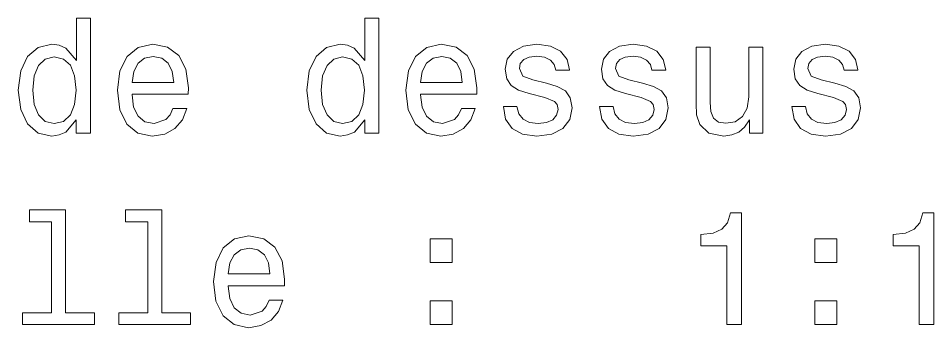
# Model space of a CAD drawing. Extents: x 550 to 772, y 358 to 469.
# Drawn here: x 606.94 to 635.84, y 358.21 to 367.97 of the extents above; entities that cross this region are included whole.
import ezdxf

# ---------------------------------------------------------------- set-up
doc = ezdxf.new("R2010")
doc.units = 0

msp = doc.modelspace()

# ---------------------------------------------------------------- linework, layer by layer
at = {"color": 7, "lineweight": 13}
for points in [[(608.771973, 364.767822), (608.771973, 364.349243), (609.215759, 364.349243), (609.215759, 367.970276), (608.777039, 367.970276), (608.777039, 366.643921), (608.439148, 367.027191), (608.232361, 367.117981), (607.9953, 367.15329), (607.56665, 367.052399), (607.233826, 366.769989), (607.016968, 366.316101), (606.941284, 365.705872), (607.016968, 365.095642), (607.233826, 364.636719), (607.56665, 364.349243), (607.9953, 364.253418), (608.232361, 364.288727), (608.444153, 364.379517)], [(617.880066, 364.767822), (617.880066, 364.349243), (618.323853, 364.349243), (618.323853, 367.970276), (617.885071, 367.970276), (617.885071, 366.643921), (617.54718, 367.027191), (617.340454, 367.117981), (617.103394, 367.15329), (616.674744, 367.052399), (616.341858, 366.769989), (616.125, 366.316101), (616.049377, 365.705872), (616.125, 365.095642), (616.341858, 364.636719), (616.674744, 364.349243), (617.103394, 364.253418), (617.340454, 364.288727), (617.552246, 364.379517)], [(610.532043, 365.574738), (612.307312, 365.574738), (612.312317, 365.781525), (612.231628, 366.361481), (612.009766, 366.795197), (611.656738, 367.057465), (611.187683, 367.15329), (610.72876, 367.052399), (610.375732, 366.769989), (610.148804, 366.311066), (610.068115, 365.705872), (610.143738, 365.085541), (610.370667, 364.631653), (610.718689, 364.349243), (611.172546, 364.253418), (611.565918, 364.31897), (611.888672, 364.490448), (612.125732, 364.762787), (612.261902, 365.125885), (611.82312, 365.125885), (611.732361, 364.924164), (611.601257, 364.772888), (611.228027, 364.651825), (610.940552, 364.707306), (610.723694, 364.88382), (610.58252, 365.171295), (610.532043, 365.559631)], [(619.640137, 365.574738), (621.415344, 365.574738), (621.42041, 365.781525), (621.339722, 366.361481), (621.117798, 366.795197), (620.764771, 367.057465), (620.295776, 367.15329), (619.836853, 367.052399), (619.483826, 366.769989), (619.256836, 366.311066), (619.176147, 365.705872), (619.251831, 365.085541), (619.47876, 364.631653), (619.826721, 364.349243), (620.28064, 364.253418), (620.674011, 364.31897), (620.996765, 364.490448), (621.233826, 364.762787), (621.369995, 365.125885), (620.931213, 365.125885), (620.840454, 364.924164), (620.70929, 364.772888), (620.336121, 364.651825), (620.048645, 364.707306), (619.831787, 364.88382), (619.690552, 365.171295), (619.640137, 365.559631)], [(623.614197, 365.927765), (623.185547, 366.028625), (622.867798, 366.144623), (622.761902, 366.381653), (622.792175, 366.548096), (622.898071, 366.669128), (623.069519, 366.744781), (623.31665, 366.775024), (623.553711, 366.744781), (623.740295, 366.653992), (623.861328, 366.517822), (623.911743, 366.336273), (624.345459, 366.336273), (624.345459, 366.346375), (624.269836, 366.674164), (624.063049, 366.931366), (623.740295, 367.092773), (623.31665, 367.15329), (622.888, 367.092773), (622.575317, 366.926331), (622.378601, 366.679199), (622.318115, 366.366547), (622.363464, 366.063934), (622.5047, 365.852112), (622.736694, 365.700836), (623.074585, 365.59491), (623.568787, 365.473877), (623.871399, 365.347809), (623.952087, 365.246948), (623.982361, 365.095642), (623.936951, 364.909027), (623.815918, 364.767822), (623.619263, 364.677063), (623.356995, 364.64679), (623.07959, 364.677063), (622.877869, 364.782959), (622.741699, 364.954437), (622.686279, 365.191467), (622.257568, 365.191467), (622.328186, 364.787994), (622.534973, 364.495483), (622.862793, 364.31897), (623.31665, 364.253418), (623.79071, 364.31897), (624.138672, 364.495483), (624.350525, 364.777924), (624.426147, 365.146088), (624.370667, 365.463806), (624.214355, 365.680664), (623.957153, 365.821869)], [(626.650208, 365.927765), (626.221558, 366.028625), (625.903809, 366.144623), (625.797913, 366.381653), (625.828186, 366.548096), (625.934082, 366.669128), (626.10553, 366.744781), (626.352661, 366.775024), (626.589722, 366.744781), (626.776306, 366.653992), (626.897339, 366.517822), (626.947754, 366.336273), (627.38147, 366.336273), (627.38147, 366.346375), (627.305847, 366.674164), (627.09906, 366.931366), (626.776306, 367.092773), (626.352661, 367.15329), (625.924011, 367.092773), (625.611328, 366.926331), (625.414612, 366.679199), (625.354126, 366.366547), (625.399475, 366.063934), (625.54071, 365.852112), (625.772705, 365.700836), (626.110596, 365.59491), (626.604858, 365.473877), (626.90741, 365.347809), (626.988098, 365.246948), (627.018372, 365.095642), (626.973022, 364.909027), (626.851929, 364.767822), (626.655273, 364.677063), (626.393005, 364.64679), (626.115662, 364.677063), (625.91394, 364.782959), (625.777771, 364.954437), (625.72229, 365.191467), (625.293579, 365.191467), (625.364197, 364.787994), (625.570984, 364.495483), (625.898804, 364.31897), (626.352661, 364.253418), (626.826721, 364.31897), (627.174744, 364.495483), (627.386536, 364.777924), (627.462158, 365.146088), (627.406738, 365.463806), (627.250366, 365.680664), (626.993164, 365.821869)], [(632.72229, 365.927765), (632.293579, 366.028625), (631.975891, 366.144623), (631.869995, 366.381653), (631.900208, 366.548096), (632.006104, 366.669128), (632.177612, 366.744781), (632.424744, 366.775024), (632.661743, 366.744781), (632.848328, 366.653992), (632.96936, 366.517822), (633.019836, 366.336273), (633.453552, 366.336273), (633.453552, 366.346375), (633.377869, 366.674164), (633.171143, 366.931366), (632.848328, 367.092773), (632.424744, 367.15329), (631.996033, 367.092773), (631.68335, 366.926331), (631.486694, 366.679199), (631.426147, 366.366547), (631.471558, 366.063934), (631.612732, 365.852112), (631.844727, 365.700836), (632.182617, 365.59491), (632.67688, 365.473877), (632.979492, 365.347809), (633.060181, 365.246948), (633.090454, 365.095642), (633.045044, 364.909027), (632.924011, 364.767822), (632.727295, 364.677063), (632.465088, 364.64679), (632.187683, 364.677063), (631.985962, 364.782959), (631.849792, 364.954437), (631.794312, 365.191467), (631.365662, 365.191467), (631.436218, 364.787994), (631.643005, 364.495483), (631.970825, 364.31897), (632.424744, 364.253418), (632.898804, 364.31897), (633.246765, 364.495483), (633.458557, 364.777924), (633.534241, 365.146088), (633.47876, 365.463806), (633.322388, 365.680664), (633.065186, 365.821869)], [(630.447754, 367.057465), (630.003967, 367.057465), (630.003967, 365.494049), (629.953552, 365.130951), (629.807312, 364.868683), (629.580322, 364.707306), (629.282776, 364.656891), (629.045776, 364.697235), (628.89447, 364.818268), (628.808716, 365.025024), (628.788574, 365.317535), (628.788574, 367.057465), (628.344727, 367.057465), (628.344727, 365.277191), (628.359863, 364.919128), (628.455688, 364.621582), (628.74823, 364.349243), (629.217224, 364.253418), (629.46936, 364.288727), (629.686279, 364.379517), (629.872864, 364.535828), (630.02417, 364.762787), (630.02417, 364.349243), (630.447754, 364.349243)], [(608.070984, 366.754852), (608.363464, 366.684265), (608.585388, 366.487579), (608.716492, 366.15976), (608.766968, 365.705872), (608.716492, 365.246948), (608.585388, 364.919128), (608.363464, 364.717407), (608.070984, 364.651825), (607.793579, 364.717407), (607.581787, 364.919128), (607.440552, 365.251984), (607.395203, 365.705872), (607.440552, 366.154724), (607.581787, 366.482513), (607.793579, 366.684265)], [(610.532043, 365.947937), (610.587524, 366.295929), (610.723694, 366.553131), (610.930481, 366.709473), (611.20282, 366.764954), (611.470093, 366.709473), (611.67688, 366.553131), (611.802979, 366.295929), (611.848328, 365.947937)], [(617.179077, 366.754852), (617.471558, 366.684265), (617.693481, 366.487579), (617.824585, 366.15976), (617.875, 365.705872), (617.824585, 365.246948), (617.693481, 364.919128), (617.471558, 364.717407), (617.179077, 364.651825), (616.901672, 364.717407), (616.68988, 364.919128), (616.548645, 365.251984), (616.503235, 365.705872), (616.548645, 366.154724), (616.68988, 366.482513), (616.901672, 366.684265)], [(619.640137, 365.947937), (619.695618, 366.295929), (619.831787, 366.553131), (620.038574, 366.709473), (620.310913, 366.764954), (620.578186, 366.709473), (620.784973, 366.553131), (620.911011, 366.295929), (620.956421, 365.947937)], [(607.990295, 361.550232), (607.990295, 358.675598), (607.077454, 358.675598), (607.077454, 358.302399), (609.341858, 358.302399), (609.341858, 358.675598), (608.434082, 358.675598), (608.434082, 361.923431), (607.294312, 361.923431), (607.294312, 361.550232)], [(611.026306, 361.550232), (611.026306, 358.675598), (610.113464, 358.675598), (610.113464, 358.302399), (612.377869, 358.302399), (612.377869, 358.675598), (611.470093, 358.675598), (611.470093, 361.923431), (610.330322, 361.923431), (610.330322, 361.550232)], [(629.313049, 358.302399), (629.771973, 358.302399), (629.771973, 361.827606), (629.429016, 361.827606), (629.338257, 361.519989), (629.156738, 361.313202), (628.879333, 361.192169), (628.496033, 361.151825), (628.496033, 360.793762), (629.313049, 360.793762)], [(635.385071, 358.302399), (635.843994, 358.302399), (635.843994, 361.827606), (635.501099, 361.827606), (635.410278, 361.519989), (635.22876, 361.313202), (634.951355, 361.192169), (634.568115, 361.151825), (634.568115, 360.793762), (635.385071, 360.793762)], [(613.568115, 359.527893), (615.343323, 359.527893), (615.348328, 359.73468), (615.267639, 360.314636), (615.045776, 360.748352), (614.692749, 361.01062), (614.223694, 361.106445), (613.764771, 361.005554), (613.411743, 360.723145), (613.184814, 360.264221), (613.104126, 359.659027), (613.179749, 359.038696), (613.406738, 358.584808), (613.7547, 358.302399), (614.208557, 358.206573), (614.601929, 358.272125), (614.924744, 358.443604), (615.161743, 358.715942), (615.297913, 359.079041), (614.859131, 359.079041), (614.768372, 358.877319), (614.637268, 358.726044), (614.264038, 358.60498), (613.976624, 358.660461), (613.759766, 358.836975), (613.61853, 359.124451), (613.568115, 359.512787)], [(619.947754, 360.259186), (620.643738, 360.259186), (620.643738, 361.01062), (619.947754, 361.01062)], [(632.091858, 360.259186), (632.787842, 360.259186), (632.787842, 361.01062), (632.091858, 361.01062)], [(613.568115, 359.901093), (613.623596, 360.249084), (613.759766, 360.506287), (613.966492, 360.662628), (614.238831, 360.718109), (614.506104, 360.662628), (614.712891, 360.506287), (614.838989, 360.249084), (614.884399, 359.901093)], [(619.947754, 358.302399), (620.643738, 358.302399), (620.643738, 359.053833), (619.947754, 359.053833)], [(632.091858, 358.302399), (632.787842, 358.302399), (632.787842, 359.053833), (632.091858, 359.053833)]]:
    msp.add_lwpolyline(points, close=True, dxfattribs=at)

doc.saveas('drawing.dxf')
